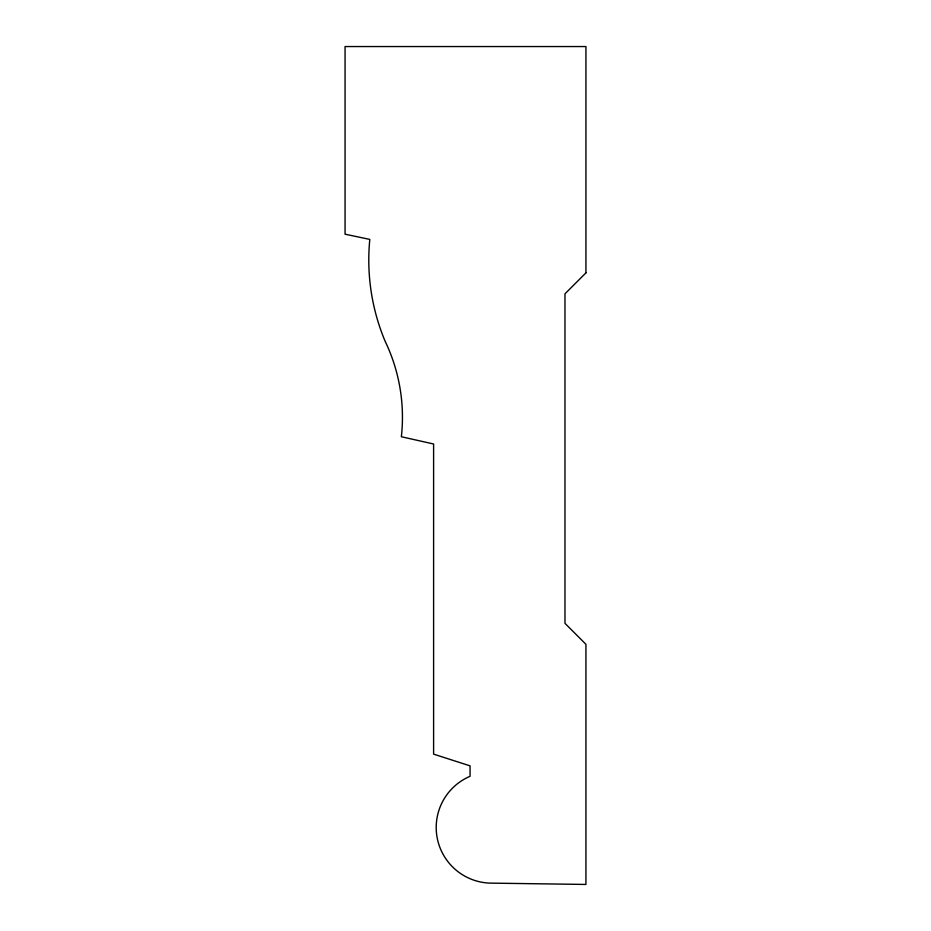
<?xml version="1.0" encoding="UTF-8"?>
<svg xmlns="http://www.w3.org/2000/svg" width="931" height="931" viewBox="0 0 931 931"><rect width="100%" height="100%" fill="white"/><g stroke="black" fill="none" stroke-linecap="round" stroke-linejoin="round"><path stroke-width="1.4" d="M585.936 272.864L564.977 293.824L564.977 623.339L585.936 644.299L585.936 884.45L492.185 883.147A55.651 55.651 0 0 1 470.062 776.291L470.062 765.864L433.602 754.133L433.602 443.994L401.354 436.744A175.226 175.226 0 0 0 385.236 341.502A209.882 209.882 0 0 1 369.805 239.407L345.064 234.193L345.064 46.55L585.936 46.55L585.936 272.864"/></g></svg>
